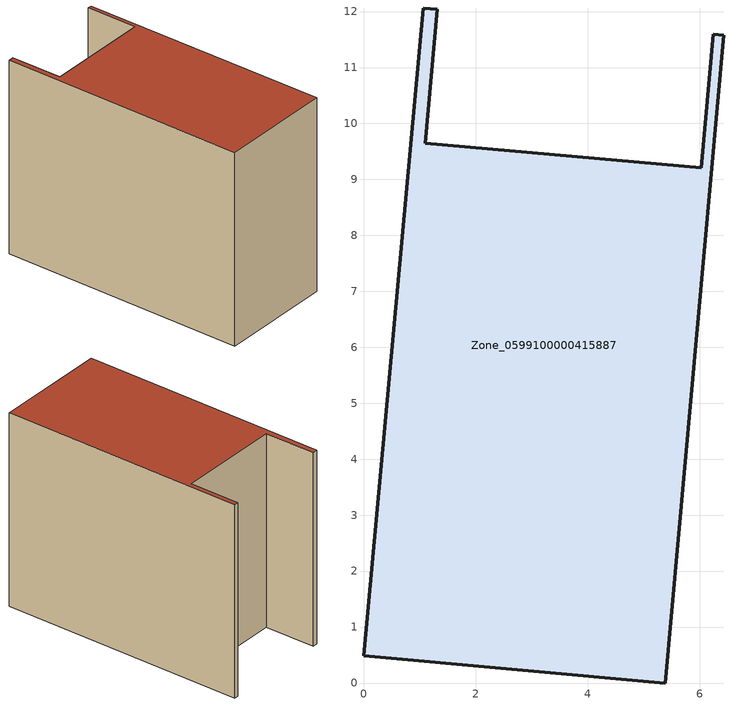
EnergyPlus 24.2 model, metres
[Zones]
Zone_0599100000415887
 floor ground (C_G): 6.03,9.21 6.24,11.59 6.43,11.57 5.38,0 0,0.49 1.06,12.06 1.31,12.04 1.1,9.65 z0
 wall outside (C_F): 5.38,0 6.43,11.57 6.24,11.59 6.03,9.21 1.1,9.65 1.31,12.04 1.06,12.06 0,0.49 5.38,0 z0:9.19
 roof outside (C_R): 1.06,12.06 0,0.49 5.38,0 6.43,11.57 6.24,11.59 6.03,9.21 1.1,9.65 1.31,12.04 z9.19
[BUILDING]
Pand.0599100000415887: North Axis=0; Terrain=City; Loads Convergence Tolerance Value=0.04; Temperature Convergence Tolerance Value=0.4; Solar Distribution=FullExterior; Maximum Number of Warmup Days=25; Minimum Number of Warmup Days=1
[Site:Location]
Rotterdam.The.Hague.AP_ZH_NLD Design_Conditions: Latitude=51.96; Longitude=4.45; Time Zone=1; Elevation=-4.5
[SITE:GROUNDTEMPERATURE:BUILDINGSURFACE]
18, 18, 18, 18, 18, 18, 18, 18, 18, 18, 18, 18
[MATERIAL] Thermal Absorptance=0.9; Solar Absorptance=0.7; Visible Absorptance=0.7
Name | Roughness | Thickness | Conductivity | Density | Specific Heat
G.TI.1992-2005 | MediumSmooth | 0.15 | 0.06 | 540 | 1210
F.TI.1992-2005 | Rough | 0.3 | 0.12 | 1920 | 840
R.TI.1992-2005 | MediumRough | 0.2 | 0.08 | 1500 | 1000
[CONSTRUCTION]
C_G: G.TI.1992-2005
C_F: F.TI.1992-2005
C_R: R.TI.1992-2005
[ZONE]
Zone_0599100000415887: Type=1; Multiplier=1; Ceiling Height=Autocalculate; Volume=Autocalculate; Floor Area=autocalculate; Part of Total Floor Area=Yes
[ZONEINFILTRATION:DESIGNFLOWRATE]
Infil_Zone_0599100000415887: Zone or ZoneList or Space or SpaceList=Zone_0599100000415887; Schedule=AlwaysOn; Design Flow Rate Calculation Method=Flow/Area; Flow Rate per Floor Area=0.0015; Constant Term Coefficient=1; Temperature Term Coefficient=0; Velocity Term Coefficient=0; Velocity Squared Term Coefficient=0
[HVACTEMPLATE:ZONE:IDEALLOADSAIRSYSTEM]
Zone_0599100000415887: Maximum Heating Supply Air Temperature=50; Minimum Cooling Supply Air Temperature=13; Maximum Heating Supply Air Humidity Ratio=0.0156; Minimum Cooling Supply Air Humidity Ratio=0.0077; Heating Limit=NoLimit; Cooling Limit=NoLimit; Dehumidification Control Type=ConstantSensibleHeatRatio; Cooling Sensible Heat Ratio=0.7; Dehumidification Setpoint=60; Humidification Control Type=None; Humidification Setpoint=30; Outdoor Air Method=None; Outdoor Air Flow Rate per Person=0.00944; Outdoor Air Flow Rate per Zone Floor Area=0; Outdoor Air Flow Rate per Zone=0; Demand Controlled Ventilation Type=None; Outdoor Air Economizer Type=NoEconomizer; Heat Recovery Type=None; Sensible Heat Recovery Effectiveness=0.7; Latent Heat Recovery Effectiveness=0.65
[ZONECONTROL:THERMOSTAT]
ThermostatControl_Zone_0599100000415887: Zone or ZoneList=Zone_0599100000415887; Control Type Schedule=DualSetpointControlType; Control 1=Thermostat_Zone_0599100000415887; Temperature Difference Between Cutout And Setpoint=0
[THERMOSTATSETPOINT:DUALSETPOINT]
Thermostat_Zone_0599100000415887: Heating Setpoint Temperature Schedule=HeatingSetpoint_Zone_0599100000415887; Cooling Setpoint Temperature Schedule=CoolingSetpoint_Zone_0599100000415887
[SCHEDULE:COMPACT]
HeatingSetpoint_Zone_0599100000415887: Through: 12/31, For: AllDays, Until: 24:00, 21
CoolingSetpoint_Zone_0599100000415887: Through: 12/31, For: AllDays, Until: 24:00, 24
DualSetpointControlType: Through: 12/31, For: AllDays, Until: 24:00, 4
AlwaysOn: Through: 12/31, For: AllDays, Until: 24:00, 1
